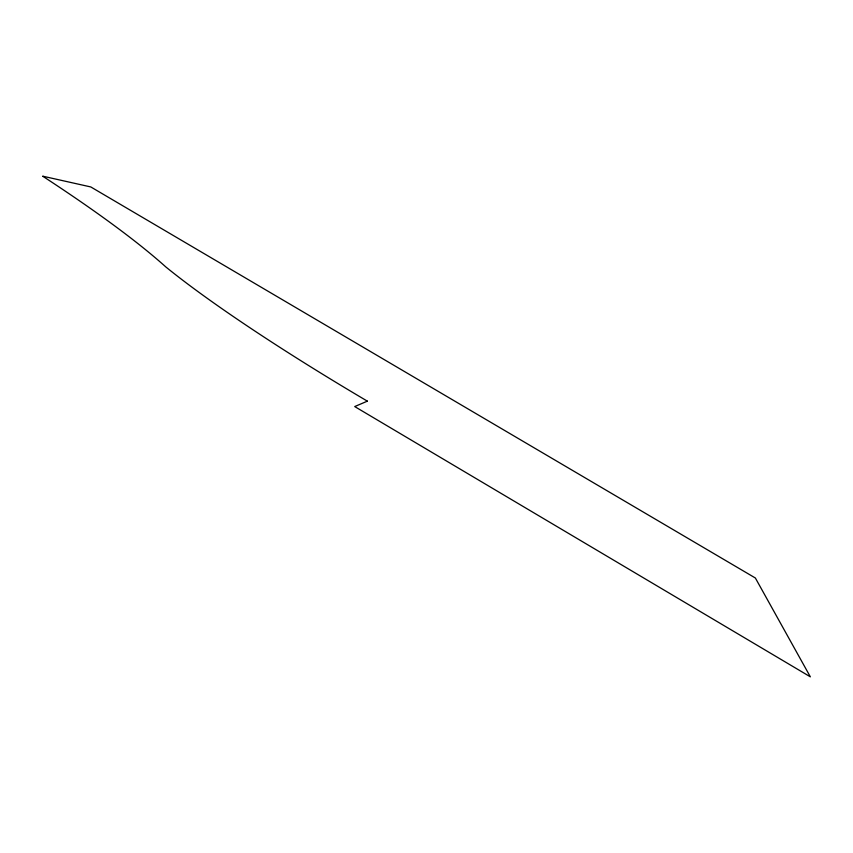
<?xml version="1.0" encoding="UTF-8"?>
<svg xmlns="http://www.w3.org/2000/svg" width="853" height="853" viewBox="0 0 853 853"><rect width="100%" height="100%" fill="white"/><g stroke="black" fill="none" stroke-linecap="round" stroke-linejoin="round"><path stroke-width="1.28" d="M367.376 401.155L354.709 406.561L810.35 676.834L755.374 578.014L90.791 186.946L42.65 176.166A771.208 97.402 25.6 0 1 165.781 266.904A325.313 35.591 30 0 0 367.376 401.155"/></g></svg>
